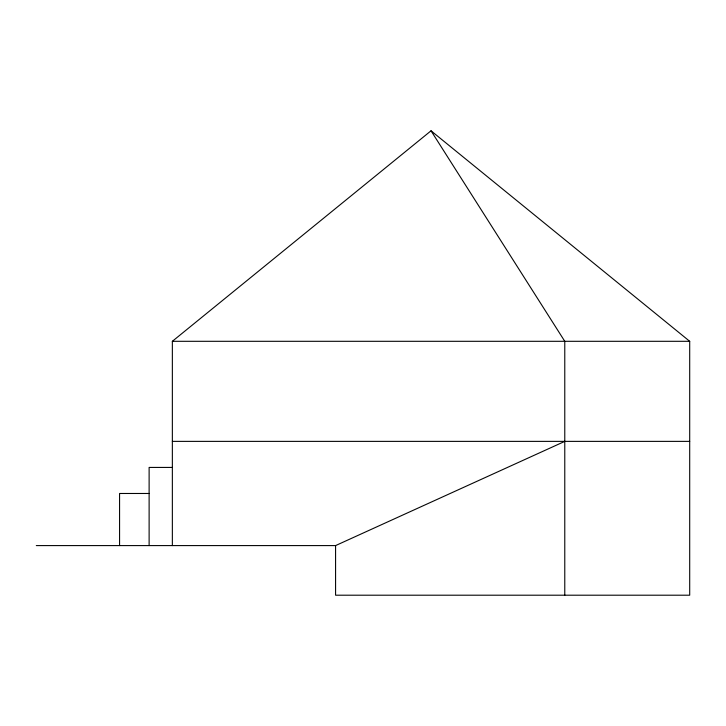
<?xml version="1.0" encoding="UTF-8"?>
<svg xmlns="http://www.w3.org/2000/svg" width="726" height="726" viewBox="0 0 726 726"><rect width="100%" height="100%" fill="white"/><g stroke="black" fill="none" stroke-linecap="round" stroke-linejoin="round"><path stroke-width="1.09" d="M172.352 545.589L172.352 341.302L431.026 130.798L689.7 341.302L689.7 595.202L335.575 595.202L335.575 545.589L564.774 441.372M172.352 341.302L689.7 341.302M172.352 441.372L689.7 441.372M172.352 467.426L149.12 467.426L149.12 545.589M149.12 493.48L119.572 493.48L119.572 545.589M36.3 545.589L335.575 545.589M431.026 130.798L564.774 341.302L564.774 595.202"/></g></svg>
